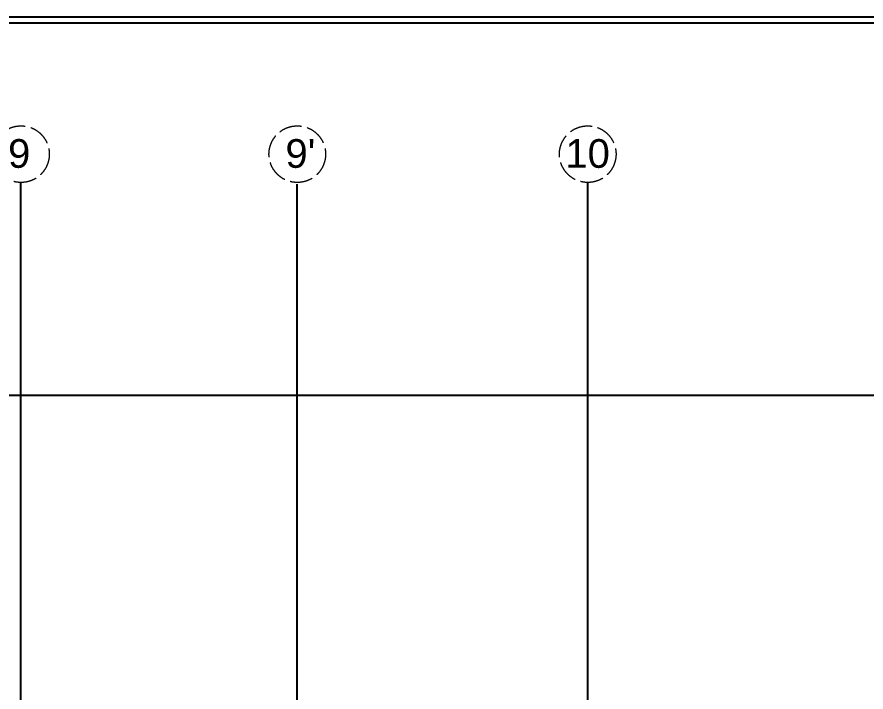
# Model space of a CAD drawing. Header units: millimetres. Extents: x 1772430 to 1864909, y -1443517 to -1381610.
# Drawn here: x 1804198 to 1817516, y -1392201 to -1381610 of the extents above; entities that cross this region are included whole.
import ezdxf

# ---------------------------------------------------------------- set-up
doc = ezdxf.new("R2010")
doc.units = ezdxf.units.MM
doc.header["$LTSCALE"] = 100
doc.header["$MEASUREMENT"] = 0
doc.linetypes.add('ACAD_ISO02W100', pattern=[15, 12, -3])
doc.linetypes.add('CENTER2', pattern=[28.575, 19.05, -3.175, 3.175, -3.175])
doc.layers.add('CENTER_LINE', color=8, linetype='CENTER2', lineweight=25)
doc.layers.add('GRID', color=252, linetype='ACAD_ISO02W100', lineweight=9)
doc.styles.add('1-100', font='arial.ttf', dxfattribs={"height": 120})

# ---------------------------------------------------------------- blocks, each defined once
blk = doc.blocks.new('FIRST FLOOR COLUMNS')
at = {"layer": 'CENTER_LINE', "ltscale": 50}
for p, q in [((20445, -42203), (20445, 11430)), ((24779, -15138), (24779, 11405)), ((29335, -25588), (29335, 11430)), ((68022, 8085), (-4699, 8085))]:
    blk.add_line(p, q, dxfattribs=at)
at = {"layer": 'GRID', "ltscale": 0.3}
for centre in [(20445, 11874), (24779, 11874), (29335, 11874)]:
    blk.add_circle(centre, 444, dxfattribs=at)
at = {"layer": 'GRID', "ltscale": 0.3, "style": '1-100', "oblique": 0}
for s, p in [('9', (20242, 11660)), ("9'", (24593, 11660)), ('10', (28983, 11660))]:
    blk.add_text(s, height=450, rotation=359.9447, dxfattribs=at).set_placement(p)

msp = doc.modelspace()

# ---------------------------------------------------------------- linework, layer by layer
at = {"lineweight": -3}
for points in [[(1864909.2, -1381609.6), (1864909.2, -1443517), (1777354.7, -1443517), (1777354.7, -1381609.6)], [(1864814.9, -1443422.8), (1777449, -1443422.8), (1777449, -1381703.8), (1864814.9, -1381703.8)]]:
    msp.add_lwpolyline(points, close=True, dxfattribs=at)

# ---------------------------------------------------------------- block references
at = {"layer": 'GRID'}
msp.add_blockref('FIRST FLOOR COLUMNS', (1783816.1, -1395636.1), dxfattribs=at)

doc.saveas('drawing.dxf')
